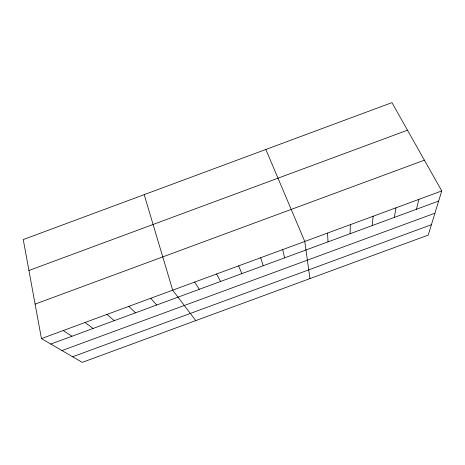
<?xml version="1.0" encoding="UTF-8"?>
<svg xmlns="http://www.w3.org/2000/svg" width="465" height="465" viewBox="0 0 465 465"><rect width="100%" height="100%" fill="white"/><g stroke="black" fill="none" stroke-linecap="round" stroke-linejoin="round"><path stroke-width="0.7" d="M350.093 233.721L350.331 224.659M372.198 225.572L373.145 216.248M394.32 217.417L395.988 207.82M416.471 209.256L418.855 199.386M441.75 190.941L428.224 235.087L82.241 362.369L41.437 338.59L23.25 239.562L391.943 102.631L441.75 190.941L41.437 338.59M28.929 270.491L407.491 130.2M35.102 304.11L424.4 160.181M50.795 344.048L438.646 201.078M61.979 350.564L434.938 213.185M72.639 356.771L431.404 224.711M63.252 330.545L71.941 336.253M85.089 322.489L93.105 328.453M106.956 314.427L114.291 320.641M128.84 306.354L135.501 312.823M150.753 298.274L156.728 304.999M195.777 320.6L172.684 290.183L144.191 194.643M194.637 282.086L199.258 289.323M216.62 273.978L220.555 281.47M265.846 149.463L304.773 241.463L309.94 278.599M238.621 265.864L241.87 273.612M260.65 257.738L263.213 265.748M282.697 249.606L284.574 257.872M327.54 233.07L328.011 241.858"/></g></svg>
